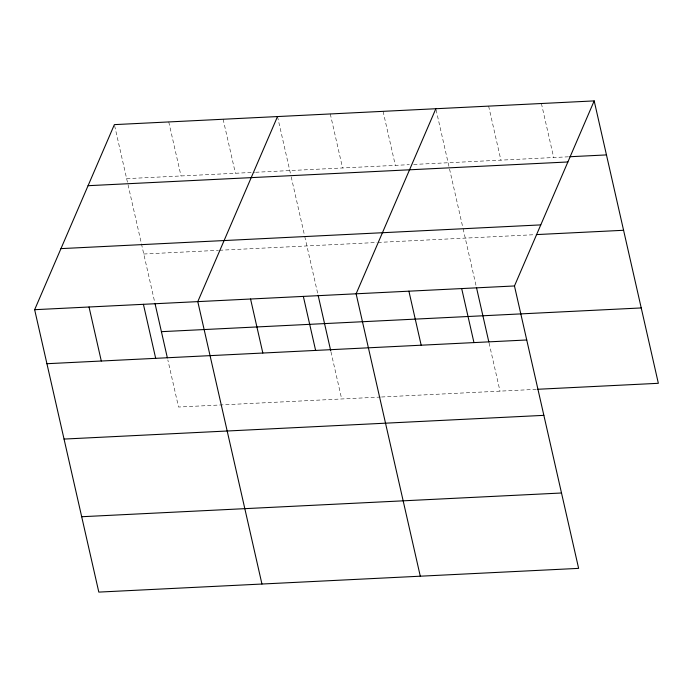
<?xml version="1.0" encoding="UTF-8"?>
<svg xmlns="http://www.w3.org/2000/svg" width="693" height="693" viewBox="0 0 693 693"><rect width="100%" height="100%" fill="white"/><g stroke="black" fill="none" stroke-linecap="round" stroke-linejoin="round"><path stroke-width="0.52" stroke-dasharray="3.46 2.6" d="M126.646 178.647L254.6 172.314M255.665 172.262L409.346 164.665M413.652 164.449L568.762 156.783M143.772 254.01L218.408 250.32M219.473 250.268L376.923 242.481M377.997 242.429L535.256 234.658M380.448 397.054L178.534 407.034L167.836 359.927M381.522 396.994L536.633 389.327M541.406 103.508L553.681 157.528M488.626 106.124L500.9 160.135M436.088 109.771L449.315 167.983M449.549 169.031L462.863 227.65M463.106 228.699L476.212 286.391M489.067 342.983L500.008 391.138M383.073 111.339L395.339 165.358M330.292 113.955L342.559 167.966M277.512 116.563L290.973 175.814M291.207 176.862L304.53 235.481M304.764 236.53L317.87 294.213M330.968 351.862L341.675 398.969M223.129 119.248L235.403 173.267M168.754 121.942L181.029 175.953M114.614 125.667L154.738 302.287"/><path stroke-width="1.04" d="M594.187 100.901L514.466 285.966L578.629 568.373L98.813 592.099L34.65 309.693L114.371 124.627L594.187 100.901L658.35 383.307L537.707 389.275M277.512 116.563L197.791 301.628L261.945 584.034M435.854 108.732L356.124 293.797L420.287 576.204M569.837 156.731L606.462 154.92M88.063 185.698L567.879 161.971M60.958 248.622L540.774 224.896M536.339 234.598L623.587 230.284M34.65 309.693L514.466 285.966M161.408 331.67L641.224 307.943M46.925 363.712L526.741 339.986M64.042 439.076L543.858 415.35M81.687 516.727L561.503 493M476.455 287.439L488.834 341.935M461.685 288.574L473.96 342.593M408.905 291.181L421.179 345.201M318.113 295.27L330.734 350.814M303.343 296.405L315.618 350.424M250.563 299.012L262.838 353.032M154.972 303.335L167.359 357.839M143.408 304.314L155.682 358.333M89.033 306.999L101.299 361.018"/></g></svg>
